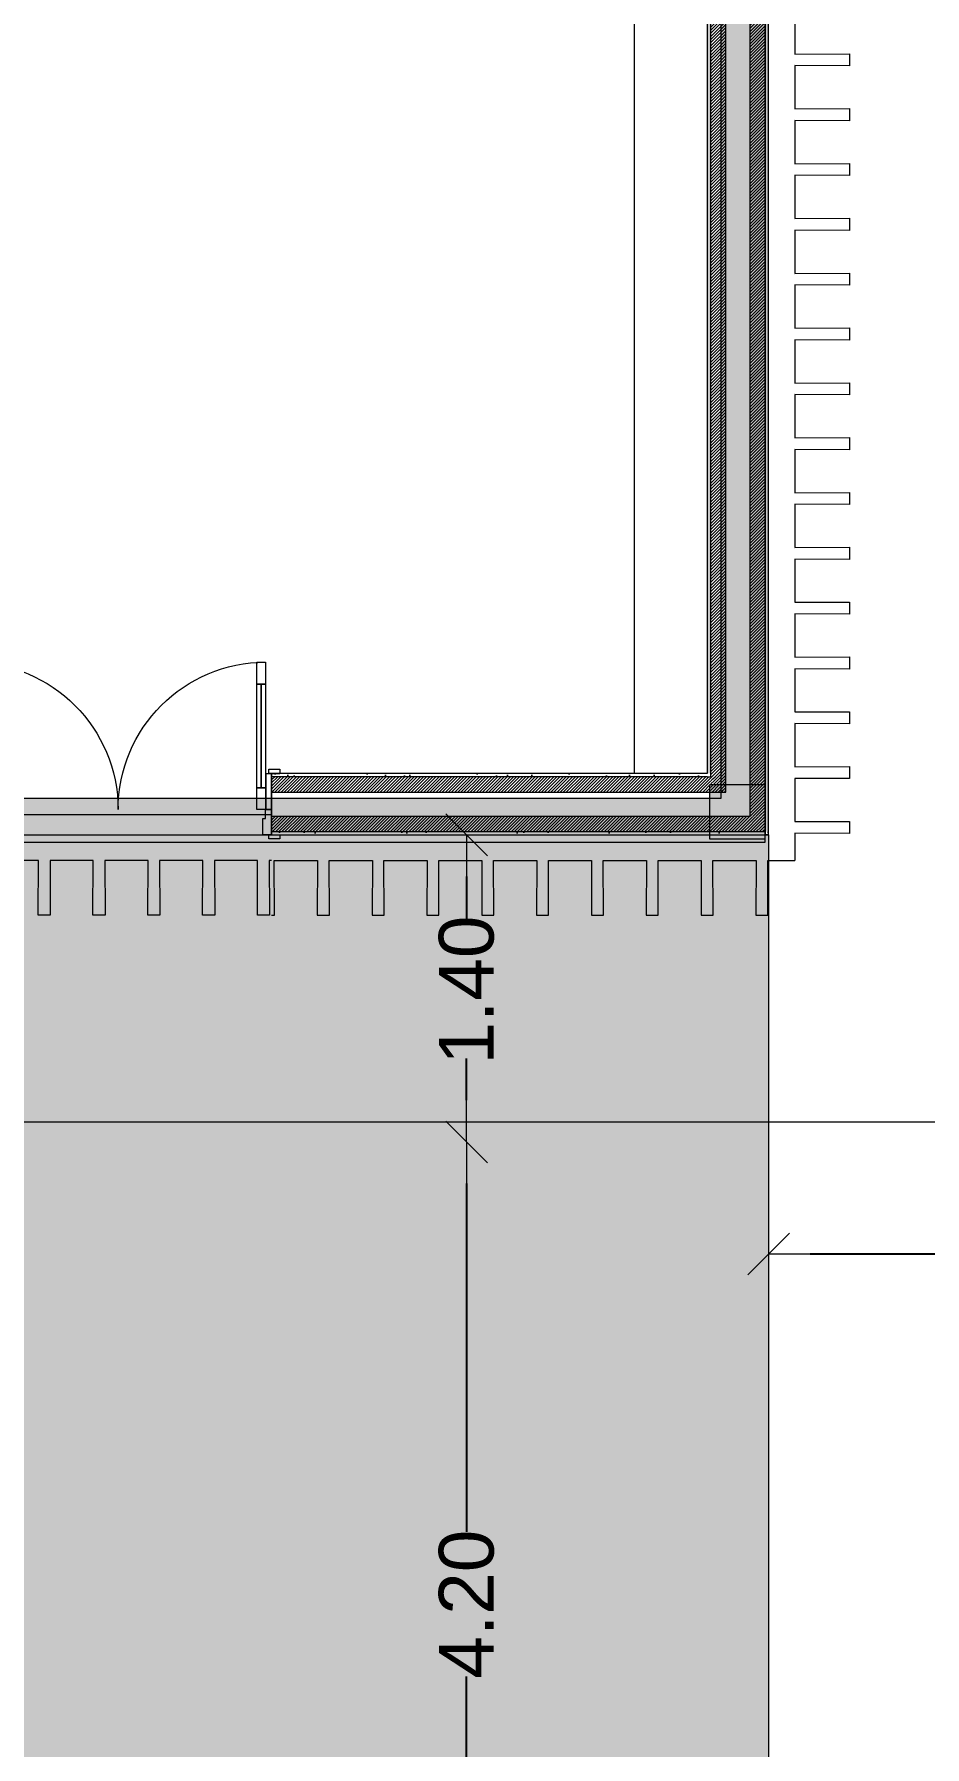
# Model space of a CAD drawing. Header units: millimetres. Extents: x -284281 to 1648660, y -821378 to -151356.
# Drawn here: x -234104 to -230042, y -221054 to -213245 of the extents above; entities that cross this region are included whole.
import ezdxf

# ---------------------------------------------------------------- set-up
doc = ezdxf.new("R2010")
doc.units = ezdxf.units.MM
doc.header["$MEASUREMENT"] = 0
doc.set_wipeout_variables(frame=1)
doc.linetypes.add('Wipeout_Contour', pattern=[1000, 0, -1000])
doc.layers.get('Defpoints').update_dxf_attribs({"color": 250})
for name, color, linetype in [('Cotations - 1_100', 7, 'Continuous'), ('Intérieur - Agencement', 7, 'Continuous'), ('Nouveau_Co-Structure', 7, 'Continuous'), ('Portes ARCHICAD', 7, 'Continuous'), ('Sols_ Dalles', 7, 'Continuous')]:
    doc.layers.add(name, color=color, linetype=linetype)
doc.styles.add('STYLE_GENERE_2', font='arial.ttf')
doc.dimstyles.new('STYLE_GENERE__1', dxfattribs={"dimtxt": 250, "dimasz": 190, "dimexe": 0.18, "dimexo": 0.0625, "dimgap": 0, "dimtad": 1, "dimtih": 1, "dimtoh": 1, "dimlfac": 0.001, "dimzin": 0, "dimdsep": 46, "dimtxsty": 'STYLE_GENERE_2', "dimblk": 'ARROWHEAD_6', "dimblk1": 'ARROWHEAD_6', "dimblk2": 'ARROWHEAD_6', "dimcen": 0.09, "dimse1": 1, "dimse2": 1, "dimclrd": 7, "dimclre": 7, "dimclrt": 7, "dimazin": 0, "dimtfac": 1, "dimtdec": 4, "dimtmove": 0, "dimatfit": 3, "dimfxl": 1, "dimtolj": 1, "dimtzin": 0, "dimarcsym": 0})
doc.dimstyles.new('STYLE_GENERE__2', dxfattribs={"dimtxt": 250, "dimasz": 190, "dimexe": 0.18, "dimexo": 0.0625, "dimgap": 0, "dimtad": 1, "dimlfac": 0.001, "dimzin": 0, "dimdsep": 46, "dimtxsty": 'STYLE_GENERE_2', "dimblk": 'ARROWHEAD_6', "dimblk1": 'ARROWHEAD_6', "dimblk2": 'ARROWHEAD_6', "dimcen": 0.09, "dimse1": 1, "dimse2": 1, "dimclrd": 7, "dimclre": 7, "dimclrt": 7, "dimazin": 0, "dimtfac": 1, "dimtdec": 4, "dimtmove": 0, "dimatfit": 3, "dimfxl": 1, "dimtolj": 1, "dimtzin": 0, "dimarcsym": 0})
pattern_1 = [(45, (0, 175), (-55.68466, 55.68466), [0, -52.5, 0, -78.75]), (110, (175, 175), (74.000794, 26.934086), [0, -38.5, 0, -66.5])]
pattern_2 = [(45, (0, 0), (-7.0710678, 7.0710678), [])]

# ---------------------------------------------------------------- blocks, each defined once
blk = doc.blocks.new('Mur_21_1', base_point=(195375, -205895.6))
at = {"color": 254, "linetype": 'Wipeout_Contour', "lineweight": 0, "ltscale": 874595.455895}
blk.add_wipeout([(195095, -216630.6), (195110, -216630.6), (195095, -216615.6)], dxfattribs=at)
at = {"color": 254, "linetype": 'Wipeout_Contour', "lineweight": 0, "ltscale": 875718.224249}
blk.add_wipeout([(195360, -216895.6), (195375, -216895.6), (195360, -216880.6)], dxfattribs=at)
at = {"linetype": 'Continuous', "lineweight": 5, "true_color": 0x5f5f5f}
h = blk.add_hatch(dxfattribs=at)
h.set_pattern_fill('ENDUIT_0001', color=251, style=0, pattern_type=2)
h.set_pattern_definition(pattern_1)
h.paths.add_polyline_path([(195095, -216630.6), (195110, -216630.6), (195095, -216615.6)])
h = blk.add_hatch(dxfattribs=at)
h.set_pattern_fill('ENDUIT_0001', color=251, style=0, pattern_type=2)
h.set_pattern_definition(pattern_1)
h.paths.add_polyline_path([(195360, -216895.6), (195375, -216895.6), (195360, -216880.6)])
at = {"color": 254, "linetype": 'Wipeout_Contour', "lineweight": 0, "ltscale": 875540.18931}
blk.add_wipeout([(195290, -216880.6), (195360, -216880.6), (195290, -216810.6)], dxfattribs=at)
at = {"linetype": 'Continuous', "lineweight": 5, "true_color": 0x5f5f5f}
h = blk.add_hatch(dxfattribs=at)
h.set_pattern_fill('BRIQUES_TERRE_CUITE__INT_97', color=251, style=0, pattern_type=2)
h.set_pattern_definition(pattern_2)
h.paths.add_polyline_path([(195290, -216880.6), (195360, -216880.6), (195290, -216810.6)])
at = {"color": 254, "linetype": 'Wipeout_Contour', "lineweight": 0, "ltscale": 875160.354104}
blk.add_wipeout([(195180, -216810.6), (195290, -216810.6), (195180, -216700.6)], dxfattribs=at)
at = {"color": 254, "linetype": 'Wipeout_Contour', "lineweight": 0, "ltscale": 875715.706095}
blk.add_wipeout([(195375, -216880.6), (195360, -216880.6), (195375, -216895.6)], dxfattribs=at)
at = {"linetype": 'Continuous', "lineweight": 5, "true_color": 0x5f5f5f}
h = blk.add_hatch(dxfattribs=at)
h.set_pattern_fill('ENDUIT_0001', color=251, style=0, pattern_type=2)
h.set_pattern_definition(pattern_1)
h.paths.add_polyline_path([(195375, -216880.6), (195360, -216880.6), (195375, -216895.6)])
at = {"color": 254, "linetype": 'Wipeout_Contour', "lineweight": 0, "ltscale": 874777.555973}
blk.add_wipeout([(195110, -216700.6), (195180, -216700.6), (195110, -216630.6)], dxfattribs=at)
at = {"linetype": 'Continuous', "lineweight": 5, "true_color": 0x5f5f5f}
h = blk.add_hatch(dxfattribs=at)
h.set_pattern_fill('BRIQUES_TERRE_CUITE__INT_97', color=251, style=0, pattern_type=2)
h.set_pattern_definition(pattern_2)
h.paths.add_polyline_path([(195110, -216700.6), (195180, -216700.6), (195110, -216630.6)])
at = {"color": 254, "linetype": 'Wipeout_Contour', "lineweight": 0, "ltscale": 1151488.96976756}
blk.add_wipeout([(195375, -205910.6), (195360, -205910.6), (195360, -216880.6), (195375, -216880.6)], dxfattribs=at)
at = {"linetype": 'Continuous', "lineweight": 5, "true_color": 0x5f5f5f}
h = blk.add_hatch(dxfattribs=at)
h.set_pattern_fill('ENDUIT_0001', color=251, style=0, pattern_type=2)
h.set_pattern_definition(pattern_1)
h.paths.add_polyline_path([(195375, -205910.6), (195360, -205910.6), (195360, -216880.6), (195375, -216880.6)])
at = {"color": 254, "linetype": 'Wipeout_Contour', "lineweight": 0, "ltscale": 874592.936326}
blk.add_wipeout([(195095, -216615.6), (195110, -216630.6), (195110, -216615.6)], dxfattribs=at)
at = {"linetype": 'Continuous', "lineweight": 5, "true_color": 0x5f5f5f}
h = blk.add_hatch(dxfattribs=at)
h.set_pattern_fill('ENDUIT_0001', color=251, style=0, pattern_type=2)
h.set_pattern_definition(pattern_1)
h.paths.add_polyline_path([(195095, -216615.6), (195110, -216630.6), (195110, -216615.6)])
at = {"color": 254, "linetype": 'Wipeout_Contour', "lineweight": 0, "ltscale": 875533.615261}
blk.add_wipeout([(195290, -216810.6), (195360, -216880.6), (195360, -216810.6)], dxfattribs=at)
at = {"linetype": 'Continuous', "lineweight": 5, "true_color": 0x5f5f5f}
h = blk.add_hatch(dxfattribs=at)
h.set_pattern_fill('BRIQUES_TERRE_CUITE__INT_97', color=251, style=0, pattern_type=2)
h.set_pattern_definition(pattern_2)
h.paths.add_polyline_path([(195290, -216810.6), (195360, -216880.6), (195360, -216810.6)])
at = {"color": 7, "linetype": 'Continuous', "lineweight": 5}
blk.add_line((195290, -216880.6), (195360, -216880.6), dxfattribs=at)
at = {"color": 7, "linetype": 'Continuous', "lineweight": 5, "flags": 128}
blk.add_lwpolyline([(195375, -216895.6), (195360, -216895.6)], dxfattribs=at)
at = {"color": 254, "linetype": 'Wipeout_Contour', "lineweight": 0, "ltscale": 1150760.636147534}
blk.add_wipeout([(195095, -206175.6), (195095, -216615.6), (195110, -216615.6), (195110, -206175.6)], dxfattribs=at)
at = {"linetype": 'Continuous', "lineweight": 5, "true_color": 0x5f5f5f}
h = blk.add_hatch(dxfattribs=at)
h.set_pattern_fill('ENDUIT_0001', color=251, style=0, pattern_type=2)
h.set_pattern_definition(pattern_1)
h.paths.add_polyline_path([(195095, -206175.6), (195095, -216615.6), (195110, -216615.6), (195110, -206175.6)])
at = {"color": 254, "linetype": 'Wipeout_Contour', "lineweight": 0, "ltscale": 1151371.143387588}
blk.add_wipeout([(195290, -205980.6), (195290, -216810.6), (195360, -216810.6), (195360, -205980.6)], dxfattribs=at)
at = {"linetype": 'Continuous', "lineweight": 5, "true_color": 0x5f5f5f}
h = blk.add_hatch(dxfattribs=at)
h.set_pattern_fill('BRIQUES_TERRE_CUITE__INT_97', color=251, style=0, pattern_type=2)
h.set_pattern_definition(pattern_2)
h.paths.add_polyline_path([(195290, -205980.6), (195290, -216810.6), (195360, -216810.6), (195360, -205980.6)])
at = {"color": 7, "linetype": 'Continuous', "lineweight": 5}
for p, q in [((195360, -216810.6), (195360, -205980.6)), ((195360, -216880.6), (195360, -216810.6))]:
    blk.add_line(p, q, dxfattribs=at)
at = {"color": 7, "linetype": 'Continuous', "lineweight": 5, "flags": 128}
blk.add_lwpolyline([(195375, -216895.6), (195375, -205910.6)], dxfattribs=at)
at = {"color": 254, "linetype": 'Wipeout_Contour', "lineweight": 0, "ltscale": 875150.826946}
blk.add_wipeout([(195180, -216700.6), (195290, -216810.6), (195290, -216700.6)], dxfattribs=at)
at = {"color": 7, "linetype": 'Continuous', "lineweight": 5}
blk.add_line((195180, -216810.6), (195290, -216810.6), dxfattribs=at)
at = {"color": 254, "linetype": 'Wipeout_Contour', "lineweight": 0, "ltscale": 1151123.070156985}
blk.add_wipeout([(195180, -206090.6), (195180, -216700.6), (195290, -216700.6), (195290, -206090.6)], dxfattribs=at)
at = {"color": 7, "linetype": 'Continuous', "lineweight": 5}
for p, q in [((195290, -216700.6), (195290, -206090.6)), ((195290, -216810.6), (195290, -216700.6))]:
    blk.add_line(p, q, dxfattribs=at)
at = {"color": 254, "linetype": 'Wipeout_Contour', "lineweight": 0, "ltscale": 874770.977427}
blk.add_wipeout([(195110, -216630.6), (195180, -216700.6), (195180, -216630.6)], dxfattribs=at)
at = {"linetype": 'Continuous', "lineweight": 5, "true_color": 0x5f5f5f}
h = blk.add_hatch(dxfattribs=at)
h.set_pattern_fill('BRIQUES_TERRE_CUITE__INT_97', color=251, style=0, pattern_type=2)
h.set_pattern_definition(pattern_2)
h.paths.add_polyline_path([(195110, -216630.6), (195180, -216700.6), (195180, -216630.6)])
at = {"color": 7, "linetype": 'Continuous', "lineweight": 5}
blk.add_line((195110, -216700.6), (195180, -216700.6), dxfattribs=at)
at = {"color": 254, "linetype": 'Wipeout_Contour', "lineweight": 0, "ltscale": 1150876.4584167}
blk.add_wipeout([(195110, -206160.6), (195110, -216630.6), (195180, -216630.6), (195180, -206160.6)], dxfattribs=at)
at = {"linetype": 'Continuous', "lineweight": 5, "true_color": 0x5f5f5f}
h = blk.add_hatch(dxfattribs=at)
h.set_pattern_fill('BRIQUES_TERRE_CUITE__INT_97', color=251, style=0, pattern_type=2)
h.set_pattern_definition(pattern_2)
h.paths.add_polyline_path([(195110, -206160.6), (195110, -216630.6), (195180, -216630.6), (195180, -206160.6)])
at = {"color": 7, "linetype": 'Continuous', "lineweight": 5}
for p, q in [((195110, -206175.6), (195110, -216630.6)), ((195180, -216630.6), (195180, -206160.6)), ((195095, -216630.6), (195110, -216630.6)), ((195180, -216700.6), (195180, -216630.6))]:
    blk.add_line(p, q, dxfattribs=at)
at = {"color": 7, "linetype": 'Continuous', "lineweight": 5, "flags": 128}
blk.add_lwpolyline([(195095, -206175.6), (195095, -216615.6)], dxfattribs=at)
blk = doc.blocks.new('Porte double 25_2')
at = {"layer": 'Portes ARCHICAD', "color": 7, "linetype": 'Continuous', "lineweight": 5}
for p, q in [((-672, 672), (-672, 572)), ((-632, 672), (-672, 672)), ((-632, 572), (-632, 672)), ((632, 572), (632, 672)), ((632, 672), (672, 672)), ((672, 672), (672, 572)), ((-672, 572), (-632, 572)), ((-652, 572), (-652, 100)), ((672, 572), (632, 572)), ((652, 572), (652, 100)), ((-687, 184), (-737, 184)), ((-737, 184), (-737, 165)), ((-737, 165), (-687, 165)), ((-700, 165), (-737, 165)), ((-700, 165), (-737, 165)), ((-675, 165), (-700, 165)), ((-700, 165), (-700, 0)), ((-700, 150), (-700, 165)), ((-700, 150), (-700, 165)), ((-687, 165), (-687, 184)), ((-675, 0), (-675, 165)), ((700, 165), (675, 165)), ((675, 165), (675, 0)), ((737, 184), (687, 184)), ((687, 184), (687, 165)), ((687, 165), (737, 165)), ((700, 0), (700, 165)), ((700, 150), (700, 165)), ((700, 150), (700, 165)), ((700, 165), (737, 165)), ((700, 165), (737, 165)), ((737, 165), (737, 184)), ((-700, 80), (-700, 150)), ((-700, 80), (-700, 150)), ((-700, 0), (-700, 80)), ((-700, 0), (-700, 80)), ((-632, 100), (-672, 100)), ((-672, 100), (-672, 0)), ((-632, 0), (-632, 100)), ((632, 0), (632, 100)), ((632, 100), (672, 100)), ((672, 100), (672, 0)), ((700, 80), (700, 150)), ((700, 80), (700, 150)), ((700, 0), (700, 80)), ((700, 0), (700, 80)), ((-700, 0), (-675, 0)), ((-672, 0), (-700, 0)), ((-700, 0), (-700, -115)), ((-700, -30), (-700, 0)), ((-700, -30), (-700, 0)), ((-672, -40), (-672, 0)), ((-672, 0), (-632, 0)), ((672, 0), (632, 0)), ((700, 0), (672, 0)), ((672, 0), (672, -40)), ((675, 0), (700, 0)), ((700, -115), (700, 0)), ((700, -30), (700, 0)), ((700, -30), (700, 0)), ((-700, -100), (-700, -30)), ((-700, -100), (-700, -30)), ((-660, -40), (-672, -40)), ((-660, -115), (-660, -40)), ((672, -40), (660, -40)), ((660, -40), (660, -115)), ((700, -100), (700, -30)), ((700, -100), (700, -30)), ((-687, -115), (-737, -115)), ((-737, -115), (-737, -134)), ((-700, -115), (-737, -115)), ((-700, -115), (-737, -115)), ((-737, -134), (-687, -134)), ((-700, -115), (-700, -100)), ((-700, -115), (-700, -100)), ((-700, -115), (-660, -115)), ((-687, -134), (-687, -115)), ((660, -115), (700, -115)), ((737, -115), (687, -115)), ((687, -115), (687, -134)), ((687, -134), (737, -134)), ((700, -115), (700, -100)), ((700, -115), (700, -100)), ((700, -115), (737, -115)), ((700, -115), (737, -115)), ((737, -134), (737, -115))]:
    blk.add_line(p, q, dxfattribs=at)
at = {"layer": 'Portes ARCHICAD', "color": 7, "linetype": 'Continuous', "lineweight": 5, "flags": 128}
for points in [[(-672, 572), (-672, 100), (-652, 100), (-652, 572)], [(-652, 572), (-652, 100), (-632, 100), (-632, 572)], [(652, 572), (652, 100), (632, 100), (632, 572)], [(672, 572), (672, 100), (652, 100), (652, 572)]]:
    blk.add_lwpolyline(points, close=True, dxfattribs=at)
at = {"layer": 'Portes ARCHICAD', "color": 7, "linetype": 'Continuous', "lineweight": 5}
for centre, start, end in [((-672, 0), 0, 90), ((672, 0), 90, 180)]:
    blk.add_arc(centre, 672, start, end, dxfattribs=at)
blk = doc.blocks.new('Mur_22_1', base_point=(195375, -216895.6))
at = {"color": 254, "linetype": 'Wipeout_Contour', "lineweight": 0, "ltscale": 1163453.555348947}
blk.add_wipeout([(193108, -216615.6), (193108, -216630.6), (195095, -216630.6), (195095, -216615.6)], dxfattribs=at)
at = {"color": 254, "linetype": 'Wipeout_Contour', "lineweight": 0, "ltscale": 1164597.798861618}
blk.add_wipeout([(193108, -216880.6), (193108, -216895.6), (195360, -216895.6), (195360, -216880.6)], dxfattribs=at)
at = {"linetype": 'Continuous', "lineweight": 5, "true_color": 0x5f5f5f}
h = blk.add_hatch(dxfattribs=at)
h.set_pattern_fill('ENDUIT_0001', color=251, style=0, pattern_type=2)
h.set_pattern_definition(pattern_1)
h.paths.add_polyline_path([(193108, -216615.6), (193108, -216630.6), (195095, -216630.6), (195095, -216615.6)])
h = blk.add_hatch(dxfattribs=at)
h.set_pattern_fill('ENDUIT_0001', color=251, style=0, pattern_type=2)
h.set_pattern_definition(pattern_1)
h.paths.add_polyline_path([(193108, -216880.6), (193108, -216895.6), (195360, -216895.6), (195360, -216880.6)])
at = {"color": 254, "linetype": 'Wipeout_Contour', "lineweight": 0, "ltscale": 1164377.469236661}
blk.add_wipeout([(193108, -216810.6), (193108, -216880.6), (195290, -216880.6), (195290, -216810.6)], dxfattribs=at)
at = {"linetype": 'Continuous', "lineweight": 5, "true_color": 0x5f5f5f}
h = blk.add_hatch(dxfattribs=at)
h.set_pattern_fill('BRIQUES_TERRE_CUITE__INT_97', color=251, style=0, pattern_type=2)
h.set_pattern_definition(pattern_2)
h.paths.add_polyline_path([(193108, -216810.6), (193108, -216880.6), (195290, -216880.6), (195290, -216810.6)])
at = {"color": 7, "linetype": 'Continuous', "lineweight": 5}
for p, q in [((193108, -216880.6), (195290, -216880.6)), ((193108, -216895.6), (193108, -216880.6)), ((193108, -216895.6), (193145, -216895.6)), ((195290, -216880.6), (195360, -216880.6))]:
    blk.add_line(p, q, dxfattribs=at)
at = {"color": 7, "linetype": 'Continuous', "lineweight": 5, "flags": 128}
blk.add_lwpolyline([(193108, -216895.6), (195360, -216895.6)], dxfattribs=at)
at = {"color": 254, "linetype": 'Wipeout_Contour', "lineweight": 0, "ltscale": 1163962.085147951}
blk.add_wipeout([(193108, -216700.6), (193108, -216810.6), (195180, -216810.6), (195180, -216700.6)], dxfattribs=at)
at = {"color": 7, "linetype": 'Continuous', "lineweight": 5}
for p, q in [((193108, -216810.6), (193108, -216780.6)), ((193108, -216810.6), (195180, -216810.6)), ((193108, -216880.6), (193108, -216810.6)), ((195180, -216810.6), (195290, -216810.6))]:
    blk.add_line(p, q, dxfattribs=at)
at = {"color": 254, "linetype": 'Wipeout_Contour', "lineweight": 0, "ltscale": 1163600.248915256}
blk.add_wipeout([(193108, -216630.6), (193108, -216700.6), (195110, -216700.6), (195110, -216630.6)], dxfattribs=at)
at = {"linetype": 'Continuous', "lineweight": 5, "true_color": 0x5f5f5f}
h = blk.add_hatch(dxfattribs=at)
h.set_pattern_fill('BRIQUES_TERRE_CUITE__INT_97', color=251, style=0, pattern_type=2)
h.set_pattern_definition(pattern_2)
h.paths.add_polyline_path([(193108, -216630.6), (193108, -216700.6), (195110, -216700.6), (195110, -216630.6)])
at = {"color": 7, "linetype": 'Continuous', "lineweight": 5}
for p, q in [((193108, -216615.6), (193145, -216615.6)), ((193108, -216630.6), (193108, -216615.6)), ((195095, -216630.6), (193108, -216630.6)), ((193108, -216700.6), (193108, -216630.6)), ((195095, -216630.6), (195110, -216630.6)), ((193108, -216700.6), (195110, -216700.6)), ((193108, -216780.6), (193108, -216700.6)), ((195110, -216700.6), (195180, -216700.6))]:
    blk.add_line(p, q, dxfattribs=at)
at = {"color": 7, "linetype": 'Continuous', "lineweight": 5, "flags": 128}
blk.add_lwpolyline([(195095, -216615.6), (193108, -216615.6)], dxfattribs=at)
at = {"layer": 'Portes ARCHICAD', "color": 7, "linetype": 'Continuous', "lineweight": 5, "xscale": -1, "zscale": 1000}
blk.add_blockref('Porte double 25_2', (192408, -216780.6), dxfattribs=at)
blk = doc.blocks.new('Tôle profilée 25_22')
at = {"color": 7, "linetype": 'Continuous', "lineweight": 5}
for p, q in [((-250, 2386), (-250, 2372.5)), ((-250, 2372.5), (0, 2373.5)), ((0, 2373.5), (0, 2176.5)), ((-250, 2177.5), (-250, 2150)), ((0, 2176.5), (-250, 2177.5)), ((-250, 2150), (-250, 2122.5)), ((-250, 2122.5), (0, 2123.5)), ((0, 2123.5), (0, 1926.5)), ((-250, 1927.5), (-250, 1900)), ((0, 1926.5), (-250, 1927.5)), ((-250, 1900), (-250, 1872.5)), ((-250, 1872.5), (0, 1873.5)), ((0, 1873.5), (0, 1676.5)), ((-250, 1677.5), (-250, 1650)), ((0, 1676.5), (-250, 1677.5)), ((-250, 1650), (-250, 1622.5)), ((-250, 1622.5), (0, 1623.5)), ((0, 1623.5), (0, 1426.5)), ((-250, 1427.5), (-250, 1400)), ((0, 1426.5), (-250, 1427.5)), ((-250, 1400), (-250, 1372.5)), ((-250, 1372.5), (0, 1373.5)), ((0, 1373.5), (0, 1176.5)), ((-250, 1177.5), (-250, 1150)), ((0, 1176.5), (-250, 1177.5)), ((-250, 1150), (-250, 1122.5)), ((-250, 1122.5), (0, 1123.5)), ((0, 1123.5), (0, 926.5)), ((-250, 927.5), (-250, 900)), ((0, 926.5), (-250, 927.5)), ((-250, 900), (-250, 872.5)), ((-250, 872.5), (0, 873.5)), ((0, 873.5), (0, 676.5)), ((-250, 677.5), (-250, 650)), ((0, 676.5), (-250, 677.5)), ((-250, 650), (-250, 622.5)), ((-250, 622.5), (0, 623.5)), ((0, 623.5), (0, 426.5)), ((-250, 427.5), (-250, 400)), ((0, 426.5), (-250, 427.5)), ((-250, 400), (-250, 372.5)), ((-250, 372.5), (0, 373.5)), ((0, 373.5), (0, 176.5)), ((-250, 177.5), (-250, 150)), ((0, 176.5), (-250, 177.5)), ((-250, 150), (-250, 122.5)), ((-250, 122.5), (0, 123.5)), ((0, 123.5), (0, 0))]:
    blk.add_line(p, q, dxfattribs=at)
blk = doc.blocks.new('Tôle profilée 25_25')
at = {"color": 7, "linetype": 'Continuous', "lineweight": 5}
for p, q in [((0, 3873.5), (0, 3676.5)), ((-250, 3677.5), (-250, 3650)), ((0, 3676.5), (-250, 3677.5)), ((-250, 3650), (-250, 3622.5)), ((-250, 3622.5), (0, 3623.5)), ((0, 3623.5), (0, 3426.5)), ((-250, 3427.5), (-250, 3400)), ((0, 3426.5), (-250, 3427.5)), ((-250, 3400), (-250, 3372.5)), ((-250, 3372.5), (0, 3373.5)), ((0, 3373.5), (0, 3176.5)), ((-250, 3177.5), (-250, 3150)), ((0, 3176.5), (-250, 3177.5)), ((-250, 3150), (-250, 3122.5)), ((-250, 3122.5), (0, 3123.5)), ((0, 3123.5), (0, 2926.5)), ((-250, 2927.5), (-250, 2900)), ((0, 2926.5), (-250, 2927.5)), ((-250, 2900), (-250, 2872.5)), ((-250, 2872.5), (0, 2873.5)), ((0, 2873.5), (0, 2676.5)), ((-250, 2677.5), (-250, 2650)), ((0, 2676.5), (-250, 2677.5)), ((-250, 2650), (-250, 2622.5)), ((-250, 2622.5), (0, 2623.5)), ((0, 2623.5), (0, 2426.5)), ((-250, 2427.5), (-250, 2400)), ((0, 2426.5), (-250, 2427.5)), ((-250, 2400), (-250, 2372.5)), ((-250, 2372.5), (0, 2373.5)), ((0, 2373.5), (0, 2176.5)), ((-250, 2177.5), (-250, 2150)), ((0, 2176.5), (-250, 2177.5)), ((-250, 2150), (-250, 2122.5)), ((-250, 2122.5), (0, 2123.5)), ((0, 2123.5), (0, 1926.5)), ((-250, 1927.5), (-250, 1900)), ((0, 1926.5), (-250, 1927.5)), ((-250, 1900), (-250, 1872.5)), ((-250, 1872.5), (0, 1873.5)), ((0, 1873.5), (0, 1676.5)), ((-250, 1677.5), (-250, 1650)), ((0, 1676.5), (-250, 1677.5)), ((-250, 1650), (-250, 1622.5)), ((-250, 1622.5), (0, 1623.5)), ((0, 1623.5), (0, 1426.5)), ((-250, 1427.5), (-250, 1400)), ((0, 1426.5), (-250, 1427.5)), ((-250, 1400), (-250, 1372.5)), ((-250, 1372.5), (0, 1373.5)), ((0, 1373.5), (0, 1176.5)), ((-250, 1177.5), (-250, 1150)), ((0, 1176.5), (-250, 1177.5)), ((-250, 1150), (-250, 1122.5)), ((-250, 1122.5), (0, 1123.5)), ((0, 1123.5), (0, 926.5)), ((-250, 927.5), (-250, 900)), ((0, 926.5), (-250, 927.5)), ((-250, 900), (-250, 872.5)), ((-250, 872.5), (0, 873.5)), ((0, 873.5), (0, 676.5)), ((-250, 677.5), (-250, 650)), ((0, 676.5), (-250, 677.5)), ((-250, 650), (-250, 622.5)), ((-250, 622.5), (0, 623.5)), ((0, 623.5), (0, 426.5)), ((-250, 427.5), (-250, 400)), ((0, 426.5), (-250, 427.5)), ((-250, 400), (-250, 372.5)), ((-250, 372.5), (0, 373.5)), ((0, 373.5), (0, 176.5)), ((-250, 177.5), (-250, 150)), ((0, 176.5), (-250, 177.5)), ((-250, 150), (-250, 122.5)), ((-250, 122.5), (0, 123.5)), ((0, 123.5), (0, 0))]:
    blk.add_line(p, q, dxfattribs=at)
blk = doc.blocks.new('Tôle profilée 25_40')
at = {"color": 7, "linetype": 'Continuous', "lineweight": 5}
for p, q in [((-250, 1427.5), (-250, 1400)), ((0, 1426.5), (-250, 1427.5)), ((0, 1437), (0, 1426.5)), ((-250, 1400), (-250, 1372.5)), ((-250, 1372.5), (0, 1373.5)), ((0, 1373.5), (0, 1176.5)), ((-250, 1177.5), (-250, 1150)), ((0, 1176.5), (-250, 1177.5)), ((-250, 1150), (-250, 1122.5)), ((-250, 1122.5), (0, 1123.5)), ((0, 1123.5), (0, 926.5)), ((-250, 927.5), (-250, 900)), ((0, 926.5), (-250, 927.5)), ((-250, 900), (-250, 872.5)), ((-250, 872.5), (0, 873.5)), ((0, 873.5), (0, 676.5)), ((-250, 677.5), (-250, 650)), ((0, 676.5), (-250, 677.5)), ((-250, 650), (-250, 622.5)), ((-250, 622.5), (0, 623.5)), ((0, 623.5), (0, 426.5)), ((-250, 427.5), (-250, 400)), ((0, 426.5), (-250, 427.5)), ((-250, 400), (-250, 372.5)), ((-250, 372.5), (0, 373.5)), ((0, 373.5), (0, 176.5)), ((-250, 177.5), (-250, 150)), ((0, 176.5), (-250, 177.5)), ((-250, 150), (-250, 122.5)), ((-250, 122.5), (0, 123.5)), ((0, 123.5), (0, 0))]:
    blk.add_line(p, q, dxfattribs=at)
blk = doc.blocks.new('ARROWHEAD_6')
at = {"color": 0, "linetype": 'Continuous', "lineweight": 0}
for p, q in [((-0.5, -0.5), (0.5, 0.5)), ((0, 0), (-1, 0))]:
    blk.add_line(p, q, dxfattribs=at)
blk = doc.blocks.new('*D1315')
at = {"layer": 'Cotations - 1_100', "color": 7, "linetype": 'Continuous', "lineweight": -2, "transparency": 16777216}
blk.add_line((-235923.8, -212557.9), (-231224.3, -212557.9), dxfattribs=at)
at = {"layer": 'Defpoints', "color": 0, "linetype": 'Continuous', "transparency": 16777216}
for p in [(-236113.8, -211395.6), (-231034.3, -212557.9), (-231034.3, -216615.6)]:
    blk.add_point(p, dxfattribs=at)
at = {"layer": 'Cotations - 1_100', "color": 7, "linetype": 'Continuous', "lineweight": -2, "transparency": 16777216, "xscale": 190, "yscale": 190, "zscale": 190, "rotation": 180}
blk.add_blockref('ARROWHEAD_6', (-236113.8, -212557.9), dxfattribs=at)
at = {"layer": 'Cotations - 1_100', "color": 7, "linetype": 'Continuous', "lineweight": -2, "transparency": 16777216, "xscale": 190, "yscale": 190, "zscale": 190}
blk.add_blockref('ARROWHEAD_6', (-231034.3, -212557.9), dxfattribs=at)
at = {"layer": 'Cotations - 1_100', "color": 7, "linetype": 'Continuous', "lineweight": 5, "transparency": 16777216, "insert": (-233581.9, -212430.3), "char_height": 250, "attachment_point": 5, "style": 'STYLE_GENERE_2'}
blk.add_mtext('\\A1;5.08', dxfattribs=at)
blk = doc.blocks.new('*D1278')
at = {"layer": 'Cotations - 1_100', "color": 7, "linetype": 'Continuous', "lineweight": -2, "transparency": 16777216}
for p, q in [((-232131.7, -218485.6), (-232131.7, -220074.1)), ((-232131.7, -222305.6), (-232131.7, -220732.7))]:
    blk.add_line(p, q, dxfattribs=at)
at = {"layer": 'Defpoints', "color": 0, "linetype": 'Continuous', "transparency": 16777216}
for p in [(-232131.7, -218295.6), (-230754.3, -218295.6), (-230754.3, -222495.6)]:
    blk.add_point(p, dxfattribs=at)
at = {"layer": 'Cotations - 1_100', "color": 7, "linetype": 'Continuous', "lineweight": -2, "transparency": 16777216, "xscale": 190, "yscale": 190, "zscale": 190}
for p, rotation in [((-232131.7, -218295.6), 90), ((-232131.7, -222495.6), 270)]:
    blk.add_blockref('ARROWHEAD_6', p, dxfattribs=dict(at, rotation=rotation))
at = {"layer": 'Cotations - 1_100', "color": 7, "linetype": 'Continuous', "lineweight": 5, "transparency": 16777216, "insert": (-232131.7, -220403.4), "char_height": 250, "attachment_point": 5, "rotation": 90, "style": 'STYLE_GENERE_2'}
blk.add_mtext('\\A1;4.20', dxfattribs=at)
blk = doc.blocks.new('*D1279')
at = {"layer": 'Cotations - 1_100', "color": 7, "linetype": 'Continuous', "lineweight": -2, "transparency": 16777216}
for p, q in [((-232131.7, -217085.6), (-232131.7, -217290.9)), ((-232131.7, -218105.6), (-232131.7, -217915.9))]:
    blk.add_line(p, q, dxfattribs=at)
at = {"layer": 'Defpoints', "color": 0, "linetype": 'Continuous', "transparency": 16777216}
for p in [(-232131.7, -216895.6), (-230754.3, -216895.6), (-230754.3, -218295.6)]:
    blk.add_point(p, dxfattribs=at)
at = {"layer": 'Cotations - 1_100', "color": 7, "linetype": 'Continuous', "lineweight": -2, "transparency": 16777216, "xscale": 190, "yscale": 190, "zscale": 190}
for p, rotation in [((-232131.7, -216895.6), 90), ((-232131.7, -218295.6), 270)]:
    blk.add_blockref('ARROWHEAD_6', p, dxfattribs=dict(at, rotation=rotation))
at = {"layer": 'Cotations - 1_100', "color": 7, "linetype": 'Continuous', "lineweight": 5, "transparency": 16777216, "insert": (-232131.7, -217603.4), "char_height": 250, "attachment_point": 5, "rotation": 90, "style": 'STYLE_GENERE_2'}
blk.add_mtext('\\A1;1.40', dxfattribs=at)
blk = doc.blocks.new('*D1280')
at = {"layer": 'Cotations - 1_100', "color": 7, "linetype": 'Continuous', "lineweight": -2, "transparency": 16777216}
blk.add_line((-230564.3, -218806.3), (-207093.8, -218806.3), dxfattribs=at)
at = {"layer": 'Defpoints', "color": 0, "linetype": 'Continuous', "transparency": 16777216}
for p in [(-206903.8, -213397.9), (-230754.3, -216895.6), (-206903.8, -218806.3)]:
    blk.add_point(p, dxfattribs=at)
at = {"layer": 'Cotations - 1_100', "color": 7, "linetype": 'Continuous', "lineweight": -2, "transparency": 16777216, "xscale": 190, "yscale": 190, "zscale": 190, "rotation": 180}
blk.add_blockref('ARROWHEAD_6', (-230754.3, -218806.3), dxfattribs=at)
at = {"layer": 'Cotations - 1_100', "color": 7, "linetype": 'Continuous', "lineweight": -2, "transparency": 16777216, "xscale": 190, "yscale": 190, "zscale": 190}
blk.add_blockref('ARROWHEAD_6', (-206903.8, -218806.3), dxfattribs=at)
at = {"layer": 'Cotations - 1_100', "color": 7, "linetype": 'Continuous', "lineweight": 5, "transparency": 16777216, "insert": (-219169, -218678.6), "char_height": 250, "attachment_point": 5, "style": 'STYLE_GENERE_2'}
blk.add_mtext('\\A1;23.85', dxfattribs=at)

msp = doc.modelspace()

# ---------------------------------------------------------------- hatches: boundary and pattern name
at = {"layer": 'Intérieur - Agencement', "linetype": 'Continuous', "lineweight": 5}
msp.add_hatch(color=9, dxfattribs=at).paths.add_polyline_path([(-240453.29814, -216895.57011), (-230754.28973, -216895.57011), (-230754.28973, -223895.57011), (-240453.29814, -223895.57011)])

# ---------------------------------------------------------------- linework, layer by layer
at = {"layer": 'Intérieur - Agencement', "color": 7, "linetype": 'Continuous', "lineweight": 5, "flags": 128}
msp.add_lwpolyline([(-240453.29814, -216895.57011), (-230754.28973, -216895.57011), (-230754.28973, -223895.57011), (-240453.29814, -223895.57011)], close=True, dxfattribs=at)
at = {"layer": 'Sols_ Dalles', "color": 250, "linetype": 'Continuous', "lineweight": 5, "true_color": 0x1f1f1f}
for points in [[(-207516.38387, -253304.45116), (-207516.38387, -188319.45234), (-234766.38387, -188319.45234), (-234766.38387, -200289.45116), (-234766.38387, -205804.45116), (-231367.37547, -205804.45116), (-231367.37547, -216804.45116), (-241166.38387, -216804.45116), (-241166.38387, -223804.45116), (-231367.37547, -223804.45116), (-231367.37547, -258558.86328)], [(-229946.88387, -257919.43888), (-229946.88387, -222404.45116), (-239766.38387, -222404.45116), (-239766.38387, -218204.45116), (-229967.37547, -218204.45116), (-229967.37547, -204404.45116), (-233366.38387, -204404.45116), (-233366.38387, -201689.45116), (-233366.38387, -195070.41587)]]:
    msp.add_lwpolyline(points, dxfattribs=at)

# ---------------------------------------------------------------- block references
at = {"color": 7, "linetype": 'Continuous', "lineweight": 5, "xscale": -1, "zscale": 1000}
msp.add_blockref('Tôle profilée 25_25', (-230635.28973, -217011.99443), dxfattribs=at)
at = {"color": 7, "linetype": 'Continuous', "lineweight": 5, "xscale": -1, "zscale": 1000, "rotation": 270}
msp.add_blockref('Tôle profilée 25_40', (-234458.29051, -217011.99443), dxfattribs=at)
at = {"color": 7, "linetype": 'Continuous', "lineweight": 5, "zscale": 1000, "rotation": 90}
msp.add_blockref('Tôle profilée 25_22', (-230635.28973, -217011.99443), dxfattribs=at)

# ---------------------------------------------------------------- dimensions: what is measured, and where the dimension line sits
at = {"layer": 'Cotations - 1_100', "color": 7, "linetype": 'Continuous', "lineweight": 5}
dim = msp.add_linear_dim(base=(-232131.73002, -218295.57011), p1=(-230754.28973, -222495.57011), p2=(-230754.28973, -218295.57011), angle=90, dimstyle='STYLE_GENERE__2', dxfattribs=at)
dim.commit()
dim.dimension.update_dxf_attribs({"geometry": '*D1278', "text_midpoint": (-232131.73002, -220403.43635), "dimtype": 160, "text_rotation": 90})

# ---------------------------------------------------------------- next in the draw order: block references
at = {"color": 7, "lineweight": 5}
msp.add_blockref('Mur_21_1', (-230754.28973, -205895.57011), dxfattribs=at)

# ---------------------------------------------------------------- next in the draw order: block references
msp.add_blockref('Mur_22_1', (-230754.28973, -216895.57011), dxfattribs=at)

# ---------------------------------------------------------------- next in the draw order: hatches: boundary and pattern name
at = {"layer": 'Nouveau_Co-Structure', "linetype": 'Continuous', "lineweight": 5}
h = msp.add_hatch(color=1, dxfattribs=at)
h.paths.add_polyline_path([(-236396.38032, -205945.57016), (-236396.38032, -216930.57011), (-230771.88038, -216930.57011), (-230771.88038, -205945.57016)])
h.paths.add_polyline_path([(-230971.88036, -216730.57013), (-236196.38034, -216730.57013), (-236196.38034, -206145.57014), (-230971.88036, -206145.57014)], flags=0)
msp.add_hatch(color=1, dxfattribs=at).paths.add_polyline_path([(-230771.88032, -216915.52924), (-230771.88032, -216665.52924), (-231021.88032, -216665.52924), (-231021.88032, -216915.52924)])

# ---------------------------------------------------------------- next in the draw order: linework, layer by layer
at = {"layer": 'Nouveau_Co-Structure', "color": 96, "linetype": 'Continuous', "lineweight": 5, "true_color": 0x007c06}
for points in [[(-236396.38032, -205945.57016), (-230771.88032, -205945.57016), (-230771.88032, -216930.57011), (-236396.38032, -216930.57011)], [(-236196.38032, -206145.57016), (-230971.88032, -206145.57016), (-230971.88032, -216730.57011), (-236196.38032, -216730.57011)]]:
    msp.add_lwpolyline(points, close=True, dxfattribs=at)
at = {"layer": 'Nouveau_Co-Structure', "color": 7, "linetype": 'Continuous', "lineweight": 5}
msp.add_lwpolyline([(-230771.88032, -216915.52924), (-231021.88032, -216915.52924), (-231021.88032, -216665.52924), (-230771.88032, -216665.52924)], close=True, dxfattribs=at)

# ---------------------------------------------------------------- next in the draw order: dimensions: what is measured, and where the dimension line sits
at = {"layer": 'Cotations - 1_100', "color": 7, "linetype": 'Continuous', "lineweight": 5}
for base, p1, p2, picture, middle in [((-231034.28973, -212557.89423), (-236113.78973, -211395.57011), (-231034.28973, -216615.57011), '*D1315', (-233581.90597, -212557.89423)), ((-206903.78973, -218806.33933), (-230754.28973, -216895.57011), (-206903.78973, -213397.87577), '*D1280', (-219169.03977, -218806.33933))]:
    dim = msp.add_linear_dim(base=base, p1=p1, p2=p2, dimstyle='STYLE_GENERE__1', dxfattribs=at)
    dim.commit()
    dim.dimension.update_dxf_attribs({"geometry": picture, "text_midpoint": middle, "dimtype": 160})
dim = msp.add_linear_dim(base=(-232131.73002, -216895.57011), p1=(-230754.28973, -218295.57011), p2=(-230754.28973, -216895.57011), angle=90, dimstyle='STYLE_GENERE__2', dxfattribs=at)
dim.commit()
dim.dimension.update_dxf_attribs({"geometry": '*D1279', "text_midpoint": (-232131.73002, -217603.43635), "dimtype": 160, "text_rotation": 90})

doc.saveas('drawing.dxf')
